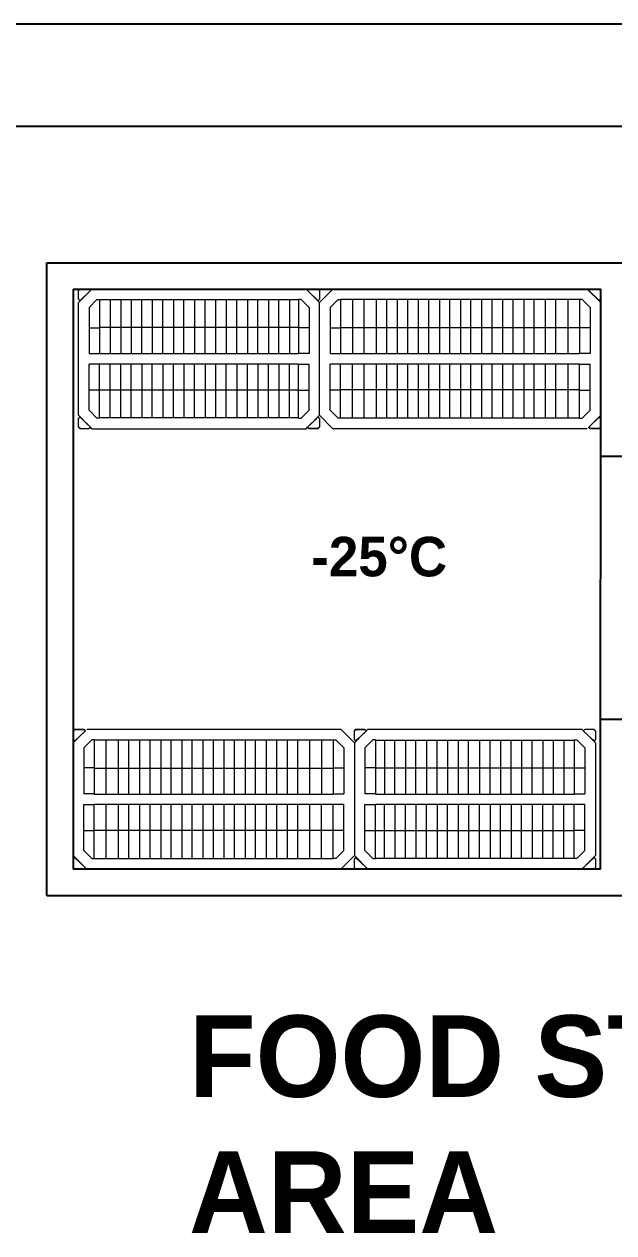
# Model space of a CAD drawing. Header units: inches. Extents: x 482566 to 494966, y -26460 to -22226.
# Drawn here: x 488154.5 to 488219.5, y -25879.6 to -25746.2 of the extents above; entities that cross this region are included whole.
import ezdxf

# ---------------------------------------------------------------- set-up
doc = ezdxf.new("R2010")
doc.units = ezdxf.units.IN
doc.header["$LTSCALE"] = 15
doc.header["$MEASUREMENT"] = 0
doc.linetypes.add('AUSGEZOGEN', pattern=[0])
for name, color, linetype in [('I-WALL-IN', 3, 'Continuous'), ('k3-coldrooms', 3, 'Continuous'), ('K3-TEXT', 167, 'AUSGEZOGEN')]:
    doc.layers.add(name, color=color, linetype=linetype)
doc.layers.add('TC-EQUIPMENT', color=251, linetype='Continuous', lineweight=5)
doc.styles.get("Standard").update_dxf_attribs({"font": ''})
doc.styles.get('Standard').set_extended_font_data('MicrogrammaSSi', bold=True)

msp = doc.modelspace()

# ---------------------------------------------------------------- linework, layer by layer
at = {"layer": 'I-WALL-IN'}
for p, q in [((488309.4, -25746.22, 6.93), (488109.57, -25746.22, 6.93)), ((488109.57, -25757.47, 6.93), (488304.9, -25757.47, 6.93))]:
    msp.add_line(p, q, dxfattribs=at)
at = {"layer": 'k3-coldrooms', "linetype": 'AUSGEZOGEN'}
for p, q in [((488156.96, -25842.37), (488156.96, -25772.55)), ((488156.96, -25772.55), (488282.06, -25772.55)), ((488159.87, -25775.46), (488159.87, -25839.46)), ((488159.87, -25775.46), (488218.06, -25775.46)), ((488218.05, -25839.46), (488218.06, -25775.46)), ((488218.05, -25793.88), (488220.96, -25793.88)), ((488220.96, -25822.97), (488218.05, -25822.97)), ((488218.05, -25839.46), (488159.87, -25839.46)), ((488156.96, -25842.37), (488282.06, -25842.37))]:
    msp.add_line(p, q, dxfattribs=at)
at = {"layer": 'TC-EQUIPMENT'}
for p, q in [((488160.45, -25775.63), (488160.62, -25775.46)), ((488161.93, -25775.46), (488160.45, -25776.95)), ((488160.45, -25776.58), (488160.45, -25775.63)), ((488161.61, -25775.46), (488160.62, -25775.46)), ((488161.76, -25775.63), (488160.62, -25776.71)), ((488161.76, -25775.6), (488161.61, -25775.46)), ((488161.76, -25775.6), (488161.76, -25775.63)), ((488185.56, -25775.46), (488161.93, -25775.46)), ((488185.56, -25775.46), (488187.04, -25776.95)), ((488185.73, -25775.6), (488185.88, -25775.46)), ((488185.73, -25775.6), (488185.73, -25775.63)), ((488186.87, -25776.71), (488185.73, -25775.63)), ((488185.88, -25775.46), (488186.87, -25775.46)), ((488186.87, -25775.46), (488187.04, -25775.63)), ((488188.52, -25775.46), (488187.04, -25776.95)), ((488187.04, -25775.63), (488187.04, -25776.58)), ((488216.57, -25775.46), (488188.52, -25775.46)), ((488216.57, -25775.46), (488218.06, -25776.95)), ((488216.72, -25775.59), (488216.85, -25775.5)), ((488216.72, -25775.59), (488216.72, -25775.6)), ((488216.75, -25775.6), (488216.89, -25775.46)), ((488216.75, -25775.6), (488216.75, -25775.63)), ((488217.88, -25776.71), (488216.75, -25775.63)), ((488216.89, -25775.46), (488217.88, -25775.46)), ((488217.85, -25776.69), (488216.98, -25775.87)), ((488217.88, -25775.46), (488218.06, -25775.63)), ((488218.06, -25775.63), (488218.06, -25776.58)), ((488160.59, -25776.71), (488160.45, -25776.56)), ((488160.56, -25776.69), (488160.45, -25776.58)), ((488160.45, -25789.39), (488160.45, -25776.95)), ((488160.58, -25776.69), (488160.56, -25776.69)), ((488160.62, -25776.71), (488160.59, -25776.71)), ((488161.61, -25777.5), (488162.48, -25776.62)), ((488161.61, -25777.5), (488161.61, -25782.58)), ((488162.48, -25776.62), (488162.77, -25776.62)), ((488162.77, -25776.62), (488184.72, -25776.62)), ((488162.77, -25776.62), (488162.77, -25782.58)), ((488163.94, -25776.62), (488163.94, -25782.57)), ((488165.1, -25776.62), (488165.1, -25782.57)), ((488166.26, -25776.62), (488166.26, -25782.57)), ((488167.42, -25782.57), (488167.42, -25776.62)), ((488168.59, -25776.62), (488168.59, -25782.57)), ((488169.75, -25782.57), (488169.75, -25776.62)), ((488170.91, -25776.62), (488170.91, -25782.57)), ((488172.07, -25782.57), (488172.07, -25776.62)), ((488173.24, -25776.62), (488173.24, -25782.57)), ((488174.43, -25782.57), (488174.43, -25776.62)), ((488175.59, -25782.57), (488175.59, -25776.62)), ((488176.75, -25776.62), (488176.75, -25782.57)), ((488177.92, -25782.57), (488177.92, -25776.62)), ((488179.08, -25776.62), (488179.08, -25782.57)), ((488180.24, -25782.57), (488180.24, -25776.62)), ((488181.4, -25776.62), (488181.4, -25782.57)), ((488182.56, -25782.57), (488182.56, -25776.62)), ((488183.73, -25776.62), (488183.73, -25782.57)), ((488185.01, -25776.62), (488184.72, -25776.62)), ((488184.72, -25776.62), (488184.72, -25782.58)), ((488185.88, -25777.5), (488185.01, -25776.62)), ((488185.88, -25777.5), (488185.88, -25782.58)), ((488186.87, -25776.71), (488186.9, -25776.71)), ((488187.04, -25776.56), (488186.9, -25776.71)), ((488186.91, -25776.69), (488186.92, -25776.69)), ((488187.04, -25776.58), (488186.92, -25776.69)), ((488187.04, -25789.39), (488187.04, -25776.95)), ((488187.04, -25789.39), (488187.04, -25776.95)), ((488188.2, -25777.5), (488189.08, -25776.62)), ((488188.2, -25777.5), (488188.2, -25782.58)), ((488189.08, -25776.62), (488189.37, -25776.62)), ((488189.37, -25776.62), (488189.37, -25782.58)), ((488215.73, -25776.62), (488189.37, -25776.62)), ((488190.67, -25776.62), (488190.67, -25782.57)), ((488191.98, -25782.57), (488191.98, -25776.62)), ((488193.29, -25776.62), (488193.29, -25782.57)), ((488194.45, -25782.57), (488194.45, -25776.62)), ((488195.62, -25776.62), (488195.62, -25782.57)), ((488196.78, -25782.57), (488196.78, -25776.62)), ((488197.94, -25776.62), (488197.94, -25782.57)), ((488199.1, -25782.57), (488199.1, -25776.62)), ((488200.27, -25776.62), (488200.27, -25782.57)), ((488201.43, -25782.57), (488201.43, -25776.62)), ((488202.59, -25776.62), (488202.59, -25782.57)), ((488203.75, -25782.57), (488203.75, -25776.62)), ((488204.92, -25776.62), (488204.92, -25782.57)), ((488206.08, -25782.57), (488206.08, -25776.62)), ((488207.24, -25776.62), (488207.24, -25782.57)), ((488208.41, -25782.57), (488208.41, -25776.62)), ((488209.57, -25776.62), (488209.57, -25782.57)), ((488210.73, -25782.57), (488210.73, -25776.62)), ((488211.92, -25776.62), (488211.92, -25782.57)), ((488213.11, -25782.57), (488213.11, -25776.62)), ((488214.42, -25776.62), (488214.42, -25782.57)), ((488216.02, -25776.62), (488215.73, -25776.62)), ((488215.73, -25776.62), (488215.73, -25782.58)), ((488216.89, -25777.5), (488216.02, -25776.62)), ((488216.89, -25777.5), (488216.89, -25782.58)), ((488217.85, -25776.69), (488217.87, -25776.69)), ((488217.91, -25776.71), (488217.88, -25776.71)), ((488218.06, -25776.56), (488217.91, -25776.71)), ((488218.06, -25776.58), (488218.01, -25776.61)), ((488218.06, -25789.39), (488218.06, -25776.95)), ((488161.61, -25779.72), (488162.77, -25779.72)), ((488184.72, -25779.71), (488162.77, -25779.71)), ((488185.88, -25779.72), (488184.72, -25779.72)), ((488188.2, -25779.72), (488189.37, -25779.72)), ((488189.37, -25779.71), (488215.73, -25779.71)), ((488216.89, -25779.72), (488215.73, -25779.72)), ((488161.61, -25782.58), (488162.77, -25782.58)), ((488162.77, -25782.57), (488184.72, -25782.57)), ((488185.88, -25782.58), (488184.72, -25782.58)), ((488188.2, -25782.58), (488189.37, -25782.58)), ((488189.37, -25782.57), (488215.73, -25782.57)), ((488216.89, -25782.58), (488215.73, -25782.58)), ((488162.77, -25783.75), (488161.61, -25783.75)), ((488161.61, -25788.83), (488161.61, -25783.75)), ((488184.72, -25783.73), (488162.77, -25783.73)), ((488162.77, -25789.71), (488162.77, -25783.75)), ((488163.94, -25789.68), (488163.94, -25783.73)), ((488165.1, -25789.68), (488165.1, -25783.73)), ((488166.26, -25789.68), (488166.26, -25783.73)), ((488167.42, -25783.73), (488167.42, -25789.68)), ((488168.59, -25789.68), (488168.59, -25783.73)), ((488169.75, -25783.73), (488169.75, -25789.68)), ((488170.91, -25789.68), (488170.91, -25783.73)), ((488172.07, -25783.73), (488172.07, -25789.68)), ((488173.24, -25789.68), (488173.24, -25783.73)), ((488174.43, -25783.73), (488174.43, -25789.68)), ((488175.59, -25789.68), (488175.59, -25783.73)), ((488176.75, -25789.68), (488176.75, -25783.73)), ((488177.92, -25783.73), (488177.92, -25789.68)), ((488179.08, -25789.68), (488179.08, -25783.73)), ((488180.24, -25783.73), (488180.24, -25789.68)), ((488181.4, -25789.68), (488181.4, -25783.73)), ((488182.56, -25783.73), (488182.56, -25789.68)), ((488183.73, -25789.68), (488183.73, -25783.73)), ((488184.72, -25783.75), (488185.88, -25783.75)), ((488184.72, -25789.71), (488184.72, -25783.75)), ((488185.88, -25788.83), (488185.88, -25783.75)), ((488189.37, -25783.75), (488188.2, -25783.75)), ((488188.2, -25788.83), (488188.2, -25783.75)), ((488215.73, -25783.73), (488189.37, -25783.73)), ((488189.37, -25789.71), (488189.37, -25783.75)), ((488190.67, -25789.68), (488190.67, -25783.73)), ((488191.98, -25789.68), (488191.98, -25783.73)), ((488193.29, -25783.73), (488193.29, -25789.68)), ((488194.45, -25789.68), (488194.45, -25783.73)), ((488195.62, -25783.73), (488195.62, -25789.68)), ((488196.78, -25789.68), (488196.78, -25783.73)), ((488197.94, -25783.73), (488197.94, -25789.68)), ((488199.1, -25789.68), (488199.1, -25783.73)), ((488200.27, -25783.73), (488200.27, -25789.68)), ((488201.43, -25789.68), (488201.43, -25783.73)), ((488202.59, -25783.73), (488202.59, -25789.68)), ((488203.75, -25789.68), (488203.75, -25783.73)), ((488204.92, -25783.73), (488204.92, -25789.68)), ((488206.08, -25789.68), (488206.08, -25783.73)), ((488207.24, -25783.73), (488207.24, -25789.68)), ((488208.41, -25789.68), (488208.41, -25783.73)), ((488209.57, -25783.73), (488209.57, -25789.68)), ((488210.73, -25789.68), (488210.73, -25783.73)), ((488211.92, -25783.73), (488211.92, -25789.68)), ((488213.11, -25789.68), (488213.11, -25783.73)), ((488214.42, -25783.73), (488214.42, -25789.68)), ((488215.73, -25783.75), (488216.89, -25783.75)), ((488215.73, -25789.71), (488215.73, -25783.75)), ((488216.89, -25788.83), (488216.89, -25783.75)), ((488162.77, -25786.61), (488161.61, -25786.61)), ((488162.77, -25786.59), (488184.72, -25786.59)), ((488184.72, -25786.61), (488185.88, -25786.61)), ((488189.37, -25786.61), (488188.2, -25786.61)), ((488215.73, -25786.59), (488189.37, -25786.59)), ((488215.73, -25786.61), (488216.89, -25786.61)), ((488161.49, -25790.44), (488160.45, -25789.39)), ((488162.48, -25789.71), (488161.61, -25788.83)), ((488185.01, -25789.71), (488185.88, -25788.83)), ((488187.04, -25789.39), (488185.99, -25790.44)), ((488188.52, -25790.88), (488187.04, -25789.39)), ((488189.08, -25789.71), (488188.2, -25788.83)), ((488216.02, -25789.71), (488216.89, -25788.83)), ((488217.01, -25790.44), (488218.06, -25789.39)), ((488160.45, -25789.75), (488160.59, -25789.61)), ((488160.45, -25790.69), (488160.45, -25789.75)), ((488160.62, -25790.86), (488160.45, -25790.69)), ((488160.62, -25790.88), (488160.45, -25790.7)), ((488160.48, -25789.73), (488160.56, -25789.59)), ((488160.56, -25789.59), (488160.62, -25789.59)), ((488160.59, -25789.61), (488160.62, -25789.61)), ((488160.62, -25789.59), (488160.91, -25789.88)), ((488161.76, -25790.69), (488160.62, -25789.61)), ((488160.62, -25790.86), (488161.61, -25790.86)), ((488161.61, -25790.88), (488160.62, -25790.88)), ((488161.76, -25790.72), (488161.61, -25790.86)), ((488161.64, -25790.83), (488161.61, -25790.88)), ((488161.76, -25790.7), (488161.76, -25790.72)), ((488161.93, -25790.88), (488161.76, -25790.7)), ((488161.93, -25790.88), (488185.56, -25790.88)), ((488162.77, -25789.71), (488162.48, -25789.71)), ((488184.72, -25789.68), (488162.77, -25789.68)), ((488184.72, -25789.71), (488185.01, -25789.71)), ((488185.56, -25790.88), (488185.73, -25790.7)), ((488185.73, -25790.69), (488186.87, -25789.61)), ((488185.73, -25790.72), (488185.73, -25790.69)), ((488185.88, -25790.86), (488185.73, -25790.72)), ((488185.88, -25790.88), (488185.85, -25790.83)), ((488186.87, -25790.86), (488185.88, -25790.86)), ((488186.87, -25790.88), (488185.88, -25790.88)), ((488186.58, -25789.88), (488186.87, -25789.59)), ((488186.92, -25789.59), (488186.87, -25789.59)), ((488186.9, -25789.61), (488186.87, -25789.61)), ((488187.04, -25790.69), (488186.87, -25790.86)), ((488187.04, -25790.7), (488186.87, -25790.88)), ((488186.9, -25789.61), (488187.04, -25789.75)), ((488186.92, -25789.59), (488187.01, -25789.73)), ((488187.04, -25789.75), (488187.04, -25790.69)), ((488216.57, -25790.88), (488188.52, -25790.88)), ((488189.37, -25789.71), (488189.08, -25789.71)), ((488189.37, -25789.68), (488215.73, -25789.68)), ((488215.73, -25789.71), (488216.02, -25789.71)), ((488216.89, -25790.88), (488216.73, -25790.72)), ((488216.75, -25790.69), (488217.88, -25789.61)), ((488216.75, -25790.72), (488216.75, -25790.69)), ((488216.89, -25790.86), (488216.75, -25790.72)), ((488217.88, -25790.86), (488216.89, -25790.86)), ((488217.88, -25790.88), (488216.89, -25790.88)), ((488217.73, -25789.72), (488217.85, -25789.59)), ((488217.88, -25789.59), (488217.85, -25789.59)), ((488217.88, -25789.59), (488217.9, -25789.61)), ((488217.91, -25789.61), (488217.88, -25789.61)), ((488218.06, -25790.69), (488217.88, -25790.86)), ((488218.06, -25790.7), (488217.88, -25790.88)), ((488217.91, -25789.61), (488218.06, -25789.75)), ((488218.06, -25789.75), (488218.06, -25790.69)), ((488159.87, -25824.22), (488160.04, -25824.04)), ((488159.87, -25824.23), (488160.04, -25824.06)), ((488159.87, -25825.16), (488159.87, -25824.23)), ((488160.04, -25824.04), (488161.03, -25824.04)), ((488160.04, -25824.06), (488161.03, -25824.06)), ((488161.17, -25824.23), (488160.04, -25825.31)), ((488161.03, -25824.04), (488161.19, -25824.2)), ((488161.03, -25824.06), (488161.17, -25824.2)), ((488161.17, -25824.2), (488161.17, -25824.23)), ((488161.35, -25824.04), (488189.4, -25824.04)), ((488189.4, -25824.04), (488190.88, -25825.53)), ((488190.88, -25824.22), (488191.05, -25824.04)), ((488190.88, -25824.23), (488191.05, -25824.06)), ((488190.88, -25825.16), (488190.88, -25824.23)), ((488191.05, -25824.04), (488192.04, -25824.04)), ((488191.05, -25824.06), (488192.04, -25824.06)), ((488192.19, -25824.23), (488191.05, -25825.31)), ((488192.04, -25824.04), (488192.07, -25824.09)), ((488192.04, -25824.06), (488192.19, -25824.2)), ((488192.36, -25824.04), (488192.19, -25824.22)), ((488192.19, -25824.2), (488192.19, -25824.23)), ((488192.36, -25824.04), (488215.99, -25824.04)), ((488215.99, -25824.04), (488216.16, -25824.22)), ((488216.16, -25824.2), (488216.31, -25824.06)), ((488216.16, -25824.22), (488216.16, -25824.2)), ((488216.16, -25824.23), (488217.3, -25825.31)), ((488216.28, -25824.09), (488216.31, -25824.04)), ((488216.31, -25824.04), (488217.3, -25824.04)), ((488217.3, -25824.06), (488216.31, -25824.06)), ((488217.3, -25824.04), (488217.47, -25824.22)), ((488217.3, -25824.06), (488217.47, -25824.23)), ((488217.47, -25824.23), (488217.47, -25825.16)), ((488160.91, -25824.48), (488159.87, -25825.53)), ((488160.01, -25825.31), (488159.87, -25825.16)), ((488159.87, -25825.53), (488159.87, -25837.97)), ((488160.01, -25825.31), (488160.04, -25825.31)), ((488160.04, -25825.33), (488160.03, -25825.31)), ((488160.04, -25825.33), (488160.07, -25825.33)), ((488160.2, -25825.2), (488160.07, -25825.33)), ((488161.9, -25825.21), (488161.03, -25826.09)), ((488162.19, -25825.21), (488161.9, -25825.21)), ((488162.19, -25825.21), (488162.19, -25831.17)), ((488188.55, -25825.24), (488162.19, -25825.24)), ((488163.5, -25831.19), (488163.5, -25825.24)), ((488164.81, -25825.24), (488164.81, -25831.19)), ((488166, -25831.19), (488166, -25825.24)), ((488167.19, -25825.24), (488167.19, -25831.19)), ((488168.35, -25831.19), (488168.35, -25825.24)), ((488169.52, -25825.24), (488169.52, -25831.19)), ((488170.68, -25831.19), (488170.68, -25825.24)), ((488171.84, -25825.24), (488171.84, -25831.19)), ((488173, -25831.19), (488173, -25825.24)), ((488174.17, -25825.24), (488174.17, -25831.19)), ((488175.33, -25831.19), (488175.33, -25825.24)), ((488176.49, -25825.24), (488176.49, -25831.19)), ((488177.65, -25831.19), (488177.65, -25825.24)), ((488178.82, -25825.24), (488178.82, -25831.19)), ((488179.98, -25831.19), (488179.98, -25825.24)), ((488181.14, -25825.24), (488181.14, -25831.19)), ((488182.31, -25831.19), (488182.31, -25825.24)), ((488183.47, -25825.24), (488183.47, -25831.19)), ((488184.63, -25831.19), (488184.63, -25825.24)), ((488185.94, -25825.24), (488185.94, -25831.19)), ((488187.25, -25825.24), (488187.25, -25831.19)), ((488188.55, -25825.21), (488188.85, -25825.21)), ((488188.55, -25825.21), (488188.55, -25831.17)), ((488188.85, -25825.21), (488189.72, -25826.09)), ((488190.88, -25825.53), (488191.93, -25824.48)), ((488191.03, -25825.31), (488190.88, -25825.16)), ((488190.88, -25825.53), (488190.88, -25837.97)), ((488190.88, -25825.53), (488190.88, -25837.97)), ((488191, -25825.33), (488190.91, -25825.19)), ((488191, -25825.33), (488191.05, -25825.33)), ((488191.03, -25825.31), (488191.05, -25825.31)), ((488191.34, -25825.04), (488191.05, -25825.33)), ((488192.91, -25825.21), (488192.04, -25826.09)), ((488193.21, -25825.21), (488192.91, -25825.21)), ((488193.21, -25825.21), (488193.21, -25831.17)), ((488193.21, -25825.24), (488215.15, -25825.24)), ((488194.19, -25825.24), (488194.19, -25831.19)), ((488195.36, -25831.19), (488195.36, -25825.24)), ((488196.52, -25825.24), (488196.52, -25831.19)), ((488197.68, -25831.19), (488197.68, -25825.24)), ((488198.84, -25825.24), (488198.84, -25831.19)), ((488200.01, -25831.19), (488200.01, -25825.24)), ((488201.17, -25825.24), (488201.17, -25831.19)), ((488202.33, -25825.24), (488202.33, -25831.19)), ((488203.49, -25831.19), (488203.49, -25825.24)), ((488204.69, -25825.24), (488204.69, -25831.19)), ((488205.85, -25831.19), (488205.85, -25825.24)), ((488207.01, -25825.24), (488207.01, -25831.19)), ((488208.17, -25831.19), (488208.17, -25825.24)), ((488209.34, -25825.24), (488209.34, -25831.19)), ((488210.5, -25831.19), (488210.5, -25825.24)), ((488211.66, -25825.24), (488211.66, -25831.19)), ((488212.82, -25825.24), (488212.82, -25831.19)), ((488213.99, -25825.24), (488213.99, -25831.19)), ((488215.15, -25825.21), (488215.44, -25825.21)), ((488215.15, -25825.21), (488215.15, -25831.17)), ((488215.44, -25825.21), (488216.31, -25826.09)), ((488216.43, -25824.48), (488217.47, -25825.53)), ((488217.3, -25825.33), (488217.02, -25825.04)), ((488217.33, -25825.31), (488217.3, -25825.31)), ((488217.36, -25825.33), (488217.3, -25825.33)), ((488217.47, -25825.16), (488217.33, -25825.31)), ((488217.44, -25825.19), (488217.36, -25825.33)), ((488217.47, -25825.53), (488217.47, -25837.97)), ((488161.03, -25826.09), (488161.03, -25831.17)), ((488189.72, -25826.09), (488189.72, -25831.17)), ((488192.04, -25826.09), (488192.04, -25831.17)), ((488216.31, -25826.09), (488216.31, -25831.17)), ((488162.19, -25828.31), (488161.03, -25828.31)), ((488162.19, -25828.33), (488188.55, -25828.33)), ((488188.55, -25828.31), (488189.72, -25828.31)), ((488193.21, -25828.31), (488192.04, -25828.31)), ((488215.15, -25828.33), (488193.21, -25828.33)), ((488215.15, -25828.31), (488216.31, -25828.31)), ((488162.19, -25831.17), (488161.03, -25831.17)), ((488162.19, -25831.19), (488188.55, -25831.19)), ((488188.55, -25831.17), (488189.72, -25831.17)), ((488193.21, -25831.17), (488192.04, -25831.17)), ((488193.21, -25831.19), (488215.15, -25831.19)), ((488215.15, -25831.17), (488216.31, -25831.17)), ((488161.03, -25832.34), (488162.19, -25832.34)), ((488161.03, -25837.42), (488161.03, -25832.34)), ((488162.19, -25838.3), (488162.19, -25832.34)), ((488188.55, -25832.35), (488162.19, -25832.35)), ((488163.5, -25838.3), (488163.5, -25832.35)), ((488164.81, -25832.35), (488164.81, -25838.3)), ((488166, -25838.3), (488166, -25832.35)), ((488167.19, -25832.35), (488167.19, -25838.3)), ((488168.35, -25838.3), (488168.35, -25832.35)), ((488169.52, -25832.35), (488169.52, -25838.3)), ((488170.68, -25838.3), (488170.68, -25832.35)), ((488171.84, -25832.35), (488171.84, -25838.3)), ((488173, -25838.3), (488173, -25832.35)), ((488174.17, -25832.35), (488174.17, -25838.3)), ((488175.33, -25838.3), (488175.33, -25832.35)), ((488176.49, -25832.35), (488176.49, -25838.3)), ((488177.65, -25838.3), (488177.65, -25832.35)), ((488178.82, -25832.35), (488178.82, -25838.3)), ((488179.98, -25838.3), (488179.98, -25832.35)), ((488181.14, -25832.35), (488181.14, -25838.3)), ((488182.31, -25838.3), (488182.31, -25832.35)), ((488183.47, -25832.35), (488183.47, -25838.3)), ((488184.63, -25838.3), (488184.63, -25832.35)), ((488185.94, -25832.35), (488185.94, -25838.3)), ((488187.25, -25838.3), (488187.25, -25832.35)), ((488189.72, -25832.34), (488188.55, -25832.34)), ((488188.55, -25838.3), (488188.55, -25832.34)), ((488189.72, -25837.42), (488189.72, -25832.34)), ((488192.04, -25832.34), (488193.21, -25832.34)), ((488192.04, -25837.42), (488192.04, -25832.34)), ((488193.21, -25838.3), (488193.21, -25832.34)), ((488215.15, -25832.35), (488193.21, -25832.35)), ((488194.19, -25838.3), (488194.19, -25832.35)), ((488195.36, -25832.35), (488195.36, -25838.3)), ((488196.52, -25838.3), (488196.52, -25832.35)), ((488197.68, -25832.35), (488197.68, -25838.3)), ((488198.84, -25838.3), (488198.84, -25832.35)), ((488200.01, -25832.35), (488200.01, -25838.3)), ((488201.17, -25838.3), (488201.17, -25832.35)), ((488202.33, -25832.35), (488202.33, -25838.3)), ((488203.49, -25832.35), (488203.49, -25838.3)), ((488204.69, -25838.3), (488204.69, -25832.35)), ((488205.85, -25832.35), (488205.85, -25838.3)), ((488207.01, -25838.3), (488207.01, -25832.35)), ((488208.17, -25832.35), (488208.17, -25838.3)), ((488209.34, -25838.3), (488209.34, -25832.35)), ((488210.5, -25832.35), (488210.5, -25838.3)), ((488211.66, -25838.3), (488211.66, -25832.35)), ((488212.82, -25838.3), (488212.82, -25832.35)), ((488213.99, -25838.3), (488213.99, -25832.35)), ((488216.31, -25832.34), (488215.15, -25832.34)), ((488215.15, -25838.3), (488215.15, -25832.34)), ((488216.31, -25837.42), (488216.31, -25832.34)), ((488161.03, -25835.2), (488162.19, -25835.2)), ((488188.55, -25835.21), (488162.19, -25835.21)), ((488189.72, -25835.2), (488188.55, -25835.2)), ((488192.04, -25835.2), (488193.21, -25835.2)), ((488193.21, -25835.21), (488215.15, -25835.21)), ((488216.31, -25835.2), (488215.15, -25835.2)), ((488161.03, -25837.42), (488161.9, -25838.3)), ((488189.72, -25837.42), (488188.85, -25838.3)), ((488192.04, -25837.42), (488192.91, -25838.3)), ((488216.31, -25837.42), (488215.44, -25838.3)), ((488161.35, -25839.46), (488159.87, -25837.97)), ((488159.87, -25838.36), (488160.01, -25838.21)), ((488159.87, -25838.34), (488159.91, -25838.31)), ((488159.87, -25839.29), (488159.87, -25838.34)), ((488160.01, -25838.21), (488160.04, -25838.21)), ((488160.04, -25838.21), (488161.17, -25839.29)), ((488160.07, -25838.23), (488160.06, -25838.23)), ((488160.07, -25838.23), (488160.94, -25839.05)), ((488161.9, -25838.3), (488162.19, -25838.3)), ((488162.19, -25838.3), (488188.55, -25838.3)), ((488188.85, -25838.3), (488188.55, -25838.3)), ((488189.4, -25839.46), (488190.88, -25837.97)), ((488192.36, -25839.46), (488190.88, -25837.97)), ((488190.88, -25838.36), (488191.03, -25838.21)), ((488190.88, -25838.34), (488191, -25838.23)), ((488190.88, -25839.29), (488190.88, -25838.34)), ((488191.01, -25838.23), (488191, -25838.23)), ((488191.05, -25838.21), (488191.03, -25838.21)), ((488191.05, -25838.21), (488192.19, -25839.29)), ((488192.91, -25838.3), (488193.21, -25838.3)), ((488215.15, -25838.3), (488193.21, -25838.3)), ((488215.44, -25838.3), (488215.15, -25838.3)), ((488215.99, -25839.46), (488217.47, -25837.97)), ((488216.16, -25839.29), (488217.3, -25838.21)), ((488217.3, -25838.21), (488217.33, -25838.21)), ((488217.33, -25838.21), (488217.47, -25838.36)), ((488217.34, -25838.23), (488217.36, -25838.23)), ((488217.36, -25838.23), (488217.47, -25838.34)), ((488217.47, -25838.34), (488217.47, -25839.29)), ((488160.04, -25839.46), (488159.87, -25839.29)), ((488161.03, -25839.46), (488160.04, -25839.46)), ((488161.17, -25839.32), (488161.03, -25839.46)), ((488161.2, -25839.33), (488161.07, -25839.42)), ((488161.17, -25839.32), (488161.17, -25839.29)), ((488161.2, -25839.33), (488161.2, -25839.32)), ((488161.35, -25839.46), (488189.4, -25839.46)), ((488191.05, -25839.46), (488190.88, -25839.29)), ((488192.04, -25839.46), (488191.05, -25839.46)), ((488192.19, -25839.32), (488192.04, -25839.46)), ((488192.19, -25839.32), (488192.19, -25839.29)), ((488215.99, -25839.46), (488192.36, -25839.46)), ((488216.16, -25839.32), (488216.16, -25839.29)), ((488216.16, -25839.32), (488216.31, -25839.46)), ((488216.31, -25839.46), (488217.3, -25839.46)), ((488217.47, -25839.29), (488217.3, -25839.46))]:
    msp.add_line(p, q, dxfattribs=at)

# ---------------------------------------------------------------- texts
at = {"insert": (488172.64, -25855.61), "char_height": 9, "attachment_point": 1}
msp.add_mtext_dynamic_manual_height_columns('{\\fBahnschrift Light|b1|i0|c0|p34;FOOD STORAGE\\PAREA}', width=627.0369, gutter_width=1.5, heights=[304.64], dxfattribs=at)
at = {"layer": 'K3-TEXT'}
msp.add_text('-25°C ', height=4.364, dxfattribs=at).set_placement((488186.13, -25807.16))

doc.saveas('drawing.dxf')
